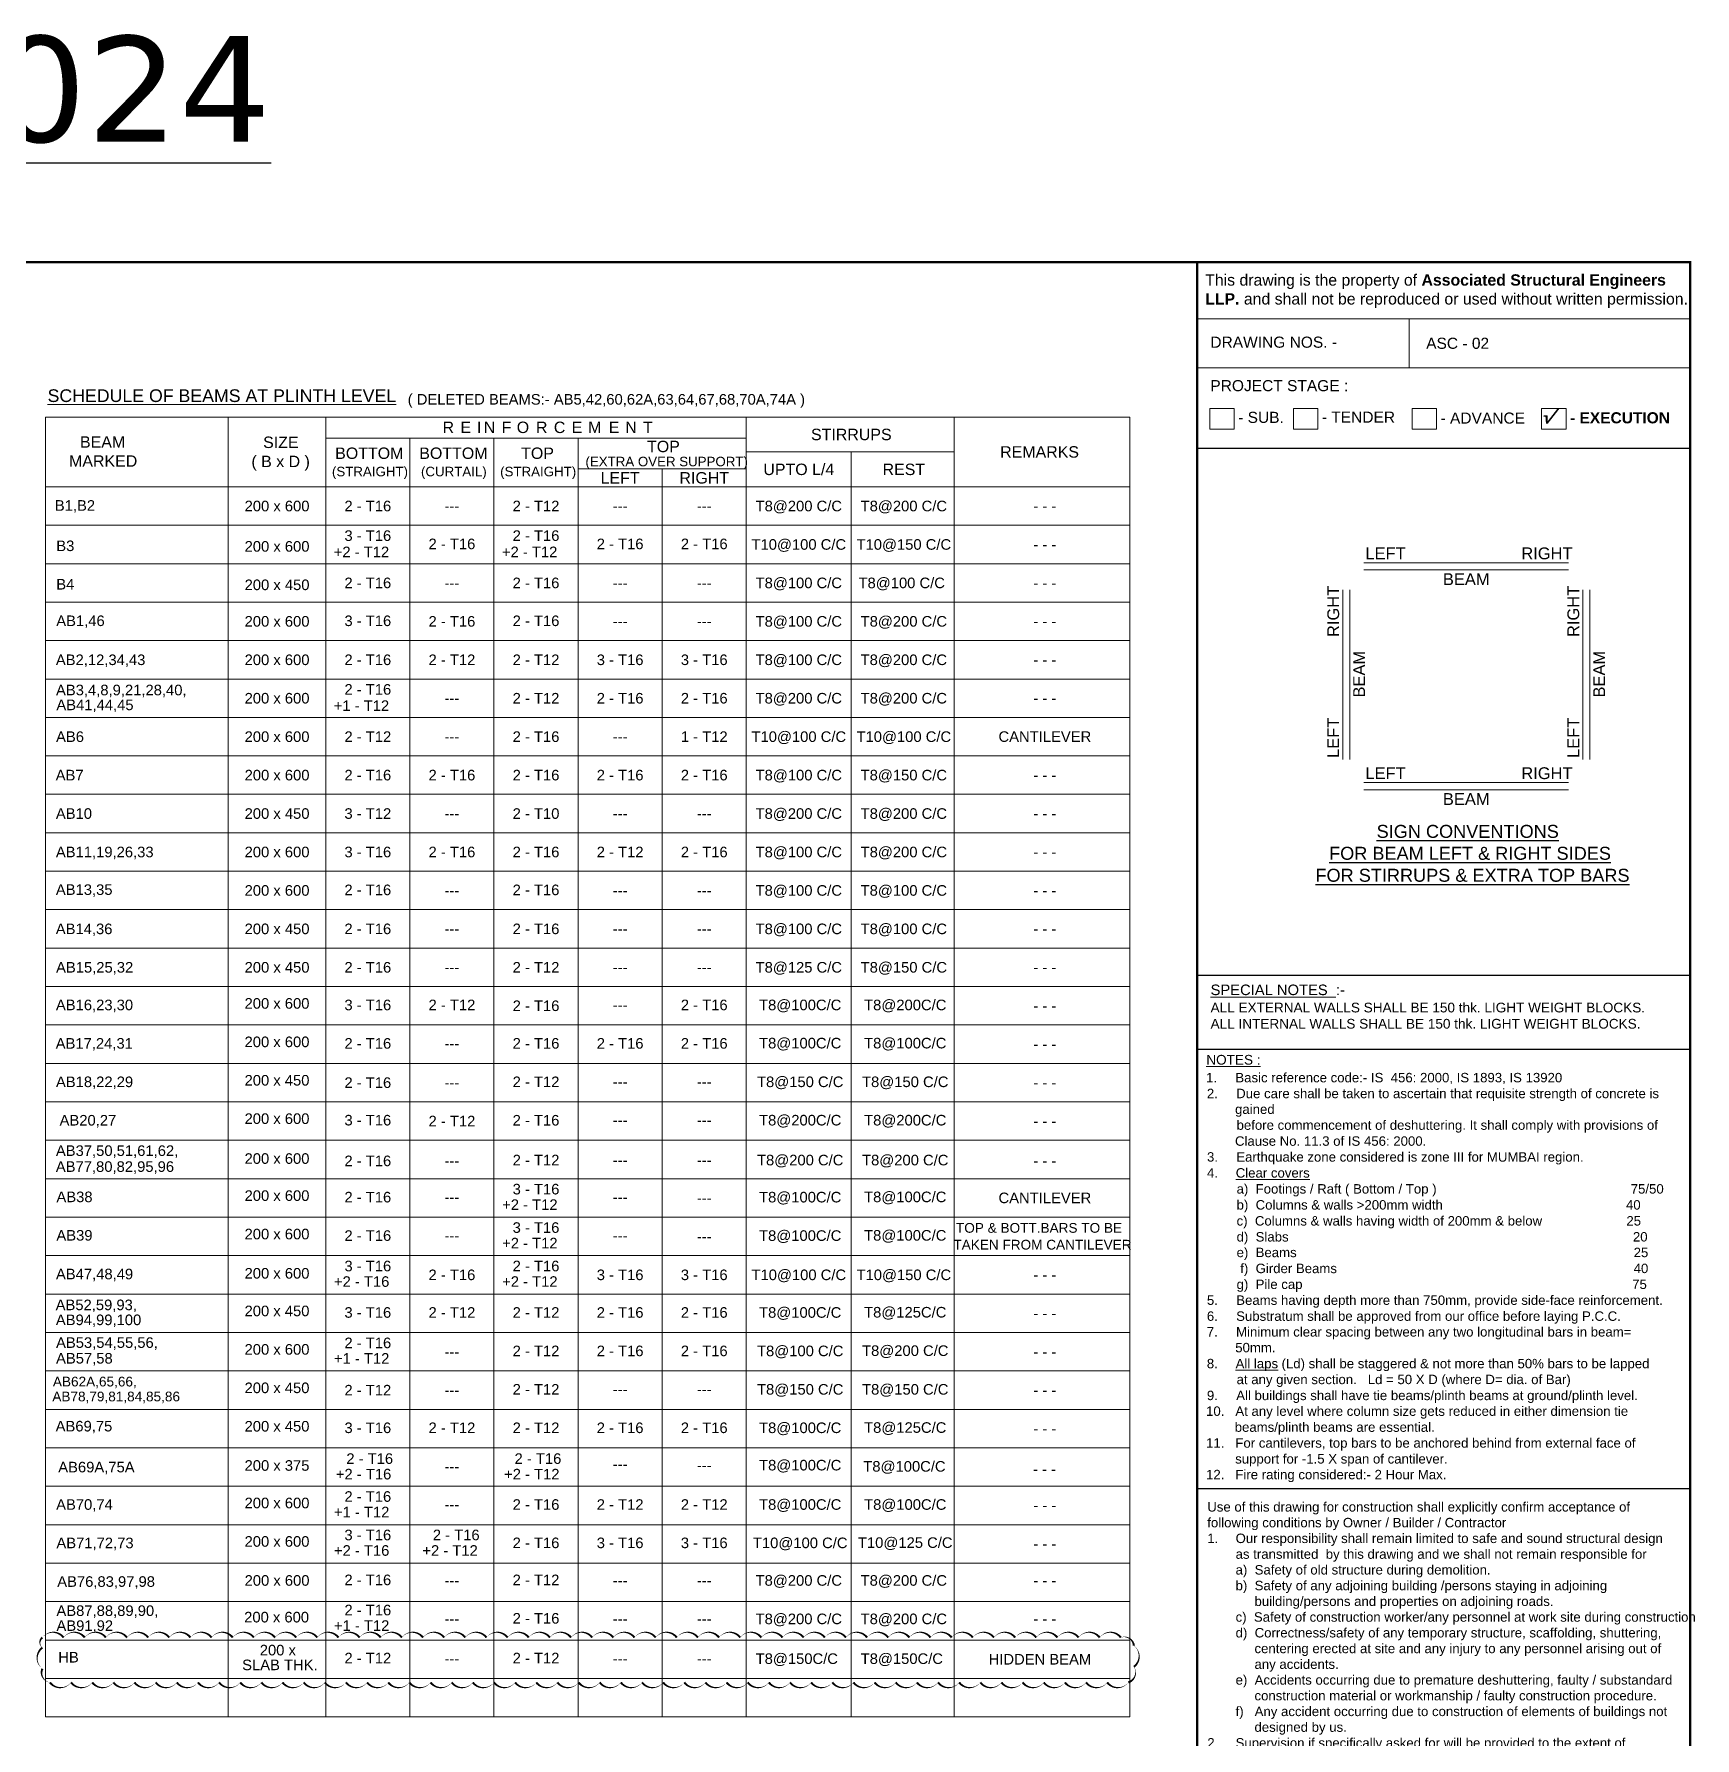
# Model space of a CAD drawing. Header units: metres. Extents: x 79516 to 173451, y -2110733 to -2039064.
# Drawn here: x 134179 to 173451, y -2079357 to -2039064 of the extents above; entities that cross this region are included whole.
import ezdxf
from ezdxf.enums import TextEntityAlignment as Align

# ---------------------------------------------------------------- set-up
doc = ezdxf.new("R2010")
doc.units = ezdxf.units.M
doc.header["$LTSCALE"] = 15
doc.header["$MEASUREMENT"] = 0
for name, color, linetype, lineweight in [('BEAM NO_ASC', 7, 'Continuous', 20), ('BEAM_ASC', 1, 'Continuous', 20), ('REVISION_ASC', 6, 'Continuous', 20), ('SCHEDULE LINE_ASC', 252, 'Continuous', 0), ('SCHEDULED BORDER_ASC', 4, 'Continuous', 18), ('TEXT HEADER_ASC', 7, 'Continuous', 25), ('TEXT NAMEPLATE_ASC', 7, 'Continuous', 20), ('TEXT SCHEDULE HEADER_ASC', 1, 'Continuous', 30), ('TEXT SCHEDULE_ASC', 7, 'Continuous', 5), ('VIEWPORT_ASC', 6, 'Continuous', 15)]:
    doc.layers.add(name, color=color, linetype=linetype, lineweight=lineweight)
doc.layers.add('BORDER_ASC', color=4, linetype='Continuous')
doc.styles.add('3 MM', font='verdana.ttf', dxfattribs={"height": 3})
doc.styles.add('BOLD ASC', font='swissb.ttf', dxfattribs={"height": 300})
doc.styles.add('SC-COL1', font='SansSerif')
doc.styles.add('STANDERD ASC', font='swiss.ttf', dxfattribs={"height": 250})

# ---------------------------------------------------------------- blocks, each defined once
blk = doc.blocks.new('SIGN CONVENTIONS')
at = {"layer": 'BEAM_ASC'}
for p, q in [((5928, 7641), (1588, 7641)), ((5928, 7491), (1588, 7491)), ((1138, 7069), (1138, 3470)), ((1288, 7069), (1288, 3470)), ((6228, 7069), (6228, 3470)), ((6378, 7069), (6378, 3470)), ((5928, 2979), (1588, 2979)), ((5928, 2829), (1588, 2829))]:
    blk.add_line(p, q, dxfattribs=at)
at = {"layer": 'BEAM NO_ASC', "style": 'STANDERD ASC'}
for s, rotation, p in [('LEFT', 0.0012, (2047, 7641)), ('RIGHT', 0.0012, (5469, 7641)), ('BEAM', 0.0012, (3758, 7093)), ('RIGHT', 90.0012, (1138, 6610)), ('RIGHT', 90.0012, (6228, 6610)), ('BEAM', 90.0012, (1686, 5279)), ('BEAM', 90.0012, (6776, 5279)), ('LEFT', 90.0012, (1138, 3929)), ('LEFT', 90.0012, (6228, 3929)), ('LEFT', 0.0012, (2047, 2979)), ('RIGHT', 0.0012, (5469, 2979)), ('BEAM', 0.0012, (3758, 2431))]:
    blk.add_text(s, height=250, rotation=rotation, dxfattribs=at).set_placement(p, align=Align.BOTTOM_CENTER)
at = {"layer": 'TEXT HEADER_ASC', "style": 'STANDERD ASC'}
for s, p in [('%%USIGN CONVENTIONS', (1858, 1808)), ('%%UFOR BEAM LEFT & RIGHT SIDES', (850, 1343)), ('%%UFOR STIRRUPS & EXTRA TOP BARS', (561, 877))]:
    blk.add_text(s, height=275, dxfattribs=at).set_placement(p)

msp = doc.modelspace()

# ---------------------------------------------------------------- linework, layer by layer
at = {"layer": 'BORDER_ASC', "color": 251, "lineweight": 5}
for p, q in [((173335.8, -2045798.1), (161683, -2045798.1)), ((166695.3, -2046956.5), (166695.3, -2045798.1)), ((173335.8, -2046956.5), (161683, -2046956.5))]:
    msp.add_line(p, q, dxfattribs=at)
at = {"layer": 'BORDER_ASC', "color": 4, "lineweight": -3}
for p, q in [((161683, -2048856.1), (173335.8, -2048856.1)), ((161683, -2061320.7), (173335.8, -2061320.7)), ((161683, -2063072.8), (173335.8, -2063072.8)), ((161683, -2073460.8), (173335.8, -2073460.8))]:
    msp.add_line(p, q, dxfattribs=at)
at = {"layer": 'BORDER_ASC', "color": 251, "lineweight": 5}
for points in [[(161979.4, -2047920.6), (162557, -2047920.6), (162557, -2048410.5), (161979.4, -2048410.5)], [(163957.3, -2047920.6), (164534.9, -2047920.6), (164534.9, -2048410.5), (163957.3, -2048410.5)], [(166764.3, -2047920.6), (167342, -2047920.6), (167342, -2048410.5), (166764.3, -2048410.5)], [(169825.9, -2047920.6), (170403.6, -2047920.6), (170403.6, -2048410.5), (169825.9, -2048410.5)]]:
    msp.add_lwpolyline(points, close=True, dxfattribs=at)
at = {"layer": 'REVISION_ASC'}
msp.add_lwpolyline([(134376.1, -2076983.7, 0, 50, -0.5), (134876.1, -2076983.7, 0, 50, -0.5), (135376.1, -2076983.7, 0, 50, -0.5), (135876.1, -2076983.7, 0, 50, -0.5), (136376.1, -2076983.7, 0, 50, -0.5), (136876.1, -2076983.7, 0, 50, -0.5), (137376.1, -2076983.7, 0, 50, -0.5), (137876.1, -2076983.7, 0, 50, -0.5), (138376.1, -2076983.7, 0, 50, -0.5), (138876.1, -2076983.7, 0, 50, -0.5), (139376.1, -2076983.7, 0, 50, -0.5), (139876.1, -2076983.7, 0, 50, -0.5), (140376.1, -2076983.7, 0, 50, -0.5), (140876.1, -2076983.7, 0, 50, -0.5), (141376.1, -2076983.7, 0, 50, -0.5), (141876.1, -2076983.7, 0, 50, -0.5), (142376.1, -2076983.7, 0, 50, -0.5), (142876.1, -2076983.7, 0, 50, -0.5), (143376.1, -2076983.7, 0, 50, -0.5), (143876.1, -2076983.7, 0, 50, -0.5), (144376.1, -2076983.7, 0, 50, -0.5), (144876.1, -2076983.7, 0, 50, -0.5), (145376.1, -2076983.7, 0, 50, -0.5), (145876.1, -2076983.7, 0, 50, -0.5), (146376.1, -2076983.7, 0, 50, -0.5), (146876.1, -2076983.7, 0, 50, -0.5), (147376.1, -2076983.7, 0, 50, -0.5), (147876.1, -2076983.7, 0, 50, -0.5), (148376.1, -2076983.7, 0, 50, -0.5), (148876.1, -2076983.7, 0, 50, -0.5), (149376.1, -2076983.7, 0, 50, -0.5), (149876.1, -2076983.7, 0, 50, -0.5), (150376.1, -2076983.7, 0, 50, -0.5), (150876.1, -2076983.7, 0, 50, -0.5), (151376.1, -2076983.7, 0, 50, -0.5), (151876.1, -2076983.7, 0, 50, -0.5), (152376.1, -2076983.7, 0, 50, -0.5), (152876.1, -2076983.7, 0, 50, -0.5), (153376.1, -2076983.7, 0, 50, -0.5), (153876.1, -2076983.7, 0, 50, -0.5), (154376.1, -2076983.7, 0, 50, -0.5), (154876.1, -2076983.7, 0, 50, -0.5), (155376.1, -2076983.7, 0, 50, -0.5), (155876.1, -2076983.7, 0, 50, -0.5), (156376.1, -2076983.7, 0, 50, -0.5), (156876.1, -2076983.7, 0, 50, -0.5), (157376.1, -2076983.7, 0, 50, -0.5), (157876.1, -2076983.7, 0, 50, -0.5), (158376.1, -2076983.7, 0, 50, -0.5), (158876.1, -2076983.7, 0, 50, -0.5), (159376.1, -2076983.7, 0, 50, -0.5), (159876.1, -2076983.7, 0, 50, -0.5), (160184.5, -2077175.3, 0, 50, -0.5), (160184.5, -2077675.3, 0, 50, -0.5), (160053.5, -2078044.3, 0, 50, -0.5), (159553.5, -2078044.3, 0, 50, -0.5), (159053.5, -2078044.3, 0, 50, -0.5), (158553.5, -2078044.3, 0, 50, -0.5), (158053.5, -2078044.3, 0, 50, -0.5), (157553.5, -2078044.3, 0, 50, -0.5), (157053.5, -2078044.3, 0, 50, -0.5), (156553.5, -2078044.3, 0, 50, -0.5), (156053.5, -2078044.3, 0, 50, -0.5), (155553.5, -2078044.3, 0, 50, -0.5), (155053.5, -2078044.3, 0, 50, -0.5), (154553.5, -2078044.3, 0, 50, -0.5), (154053.5, -2078044.3, 0, 50, -0.5), (153553.5, -2078044.3, 0, 50, -0.5), (153053.5, -2078044.3, 0, 50, -0.5), (152553.5, -2078044.3, 0, 50, -0.5), (152053.5, -2078044.3, 0, 50, -0.5), (151553.5, -2078044.3, 0, 50, -0.5), (151053.5, -2078044.3, 0, 50, -0.5), (150553.5, -2078044.3, 0, 50, -0.5), (150053.5, -2078044.3, 0, 50, -0.5), (149553.5, -2078044.3, 0, 50, -0.5), (149053.5, -2078044.3, 0, 50, -0.5), (148553.5, -2078044.3, 0, 50, -0.5), (148053.5, -2078044.3, 0, 50, -0.5), (147553.5, -2078044.3, 0, 50, -0.5), (147053.5, -2078044.3, 0, 50, -0.5), (146553.5, -2078044.3, 0, 50, -0.5), (146053.5, -2078044.3, 0, 50, -0.5), (145553.5, -2078044.3, 0, 50, -0.5), (145053.5, -2078044.3, 0, 50, -0.5), (144553.5, -2078044.3, 0, 50, -0.5), (144053.5, -2078044.3, 0, 50, -0.5), (143553.5, -2078044.3, 0, 50, -0.5), (143053.5, -2078044.3, 0, 50, -0.5), (142553.5, -2078044.3, 0, 50, -0.5), (142053.5, -2078044.3, 0, 50, -0.5), (141553.5, -2078044.3, 0, 50, -0.5), (141053.5, -2078044.3, 0, 50, -0.5), (140553.5, -2078044.3, 0, 50, -0.5), (140053.5, -2078044.3, 0, 50, -0.5), (139553.5, -2078044.3, 0, 50, -0.5), (139053.5, -2078044.3, 0, 50, -0.5), (138553.5, -2078044.3, 0, 50, -0.5), (138053.5, -2078044.3, 0, 50, -0.5), (137553.5, -2078044.3, 0, 50, -0.5), (137053.5, -2078044.3, 0, 50, -0.5), (136553.5, -2078044.3, 0, 50, -0.5), (136053.5, -2078044.3, 0, 50, -0.5), (135553.5, -2078044.3, 0, 50, -0.5), (135053.5, -2078044.3, 0, 50, -0.5), (134553.5, -2078044.3, 0, 50, -0.5), (134376.1, -2077721.7, 0, 50, -0.5), (134376.1, -2077221.7, 0, 50, -0.5)], format="xyseb", close=True, dxfattribs=at)
at = {"layer": 'SCHEDULE LINE_ASC'}
for p, q in [((138772.2, -2078860.8, -4047.6), (138772.2, -2048119.7, -4047.6)), ((141076.6, -2078860.8, -4047.6), (141076.6, -2048119.7, -4047.6)), ((151019.8, -2078860.8, -4047.6), (151019.8, -2048119.7, -4047.6)), ((155937.1, -2078860.8, -4047.6), (155937.1, -2048119.7, -4047.6)), ((141076.6, -2048616.9, -4047.6), (151019.8, -2048616.9, -4047.6)), ((143065.2, -2078860.8, -4047.6), (143065.2, -2048616.9, -4047.6)), ((145053.9, -2078860.8, -4047.6), (145053.9, -2048616.9, -4047.6)), ((147042.5, -2078860.8, -4047.6), (147042.5, -2048616.9, -4047.6)), ((147042.5, -2049346, -4047.6), (151019.8, -2049346, -4047.6)), ((149031.1, -2078860.8, -4047.6), (149031.1, -2049346, -4047.6)), ((151019.8, -2048944.8, -4047.6), (155937.1, -2048944.8, -4047.6)), ((153503.4, -2078860.8, -4047.6), (153503.4, -2048944.8, -4047.6)), ((134446.1, -2050679, -4047.6), (160091.6, -2050679, -4047.6)), ((134446.1, -2051588, -4047.6), (160091.6, -2051588, -4047.6)), ((134446.1, -2052497.1, -4047.6), (160091.6, -2052497.1, -4047.6)), ((134446.1, -2053406.2, -4047.6), (160091.6, -2053406.2, -4047.6)), ((134446.1, -2054315.3, -4047.6), (160091.6, -2054315.3, -4047.6)), ((134446.1, -2055224.4, -4047.6), (160091.6, -2055224.4, -4047.6)), ((134446.1, -2056133.5, -4047.6), (160091.6, -2056133.5, -4047.6)), ((134446.1, -2057042.6, -4047.6), (160091.6, -2057042.6, -4047.6)), ((134446.1, -2057951.7, -4047.6), (160091.6, -2057951.7, -4047.6)), ((134446.1, -2058860.8, -4047.6), (160091.6, -2058860.8, -4047.6)), ((134446.1, -2059769.9, -4047.6), (160091.6, -2059769.9, -4047.6)), ((134446.1, -2060679, -4047.6), (160091.6, -2060679, -4047.6)), ((134446.1, -2061588, -4047.6), (160091.6, -2061588, -4047.6)), ((134446.1, -2062497.1, -4047.6), (160091.6, -2062497.1, -4047.6)), ((134446.1, -2063406.2, -4047.6), (160091.6, -2063406.2, -4047.6)), ((134446.1, -2064315.3, -4047.6), (160091.6, -2064315.3, -4047.6)), ((134446.1, -2065224.4, -4047.6), (160091.6, -2065224.4, -4047.6)), ((134446.1, -2066133.5, -4047.6), (160091.6, -2066133.5, -4047.6)), ((134446.1, -2067042.6, -4047.6), (160091.6, -2067042.6, -4047.6)), ((134446.1, -2067951.7, -4047.6), (160091.6, -2067951.7, -4047.6)), ((134446.1, -2068860.8, -4047.6), (160091.6, -2068860.8, -4047.6)), ((134446.1, -2069769.9, -4047.6), (160091.6, -2069769.9, -4047.6)), ((134446.1, -2070679, -4047.6), (160091.6, -2070679, -4047.6)), ((134446.1, -2071588, -4047.6), (160091.6, -2071588, -4047.6)), ((134446.1, -2072497.1, -4047.6), (160091.6, -2072497.1, -4047.6)), ((134446.1, -2073406.2, -4047.6), (160091.6, -2073406.2, -4047.6)), ((134446.1, -2074315.3, -4047.6), (160091.6, -2074315.3, -4047.6)), ((134446.1, -2075224.4, -4047.6), (160091.6, -2075224.4, -4047.6)), ((134446.1, -2075224.4, -4047.6), (160091.6, -2075224.4, -4047.6)), ((134446.1, -2076133.5, -4047.6), (160091.6, -2076133.5, -4047.6)), ((134446.1, -2077042.6, -4047.6), (160091.6, -2077042.6, -4047.6)), ((134446.1, -2077951.7, -4047.6), (160091.6, -2077951.7, -4047.6))]:
    msp.add_line(p, q, dxfattribs=at)
at = {"layer": 'SCHEDULED BORDER_ASC'}
msp.add_line((134446.1, -2049769.9, -4047.6), (160091.6, -2049769.9, -4047.6), dxfattribs=at)
at = {"layer": 'SCHEDULED BORDER_ASC', "elevation": -4047.6}
msp.add_lwpolyline([(134446.1, -2078860.8), (160091.6, -2078860.8), (160091.6, -2048119.7), (134446.1, -2048119.7), (134446.1, -2078860.8)], close=True, dxfattribs=at)
at = {"layer": 'VIEWPORT_ASC', "const_width": 55.8}
for points in [[(173335.8, -2110704.2), (79543.7, -2110705.1), (79543.7, -2044459.6), (173335.8, -2044458.6)], [(161683, -2044458.6), (173335.8, -2044458.6), (173335.8, -2110704.2), (161683, -2110704.2)]]:
    msp.add_lwpolyline(points, close=True, dxfattribs=at)

# ---------------------------------------------------------------- block references
at = {"xscale": 1.1152449, "yscale": 1.1152449, "zscale": 1.1152449}
msp.add_blockref('SIGN CONVENTIONS', (163852.6, -2060088.3, -4514), dxfattribs=at)

# ---------------------------------------------------------------- texts
at = {"color": 4, "style": '3 MM'}
msp.add_text('%%UDATE-22.04.2024', height=2500, dxfattribs=at).set_placement((109663, -2041608.8))
at = {"layer": 'TEXT NAMEPLATE_ASC', "style": 'STANDERD ASC'}
for s, height, p in [('DRAWING NOS. -', 262.552, (161993.2, -2046480.9)), ('ASC - 02', 262.55, (167096.5, -2046507.1)), ('PROJECT STAGE :', 262.552, (161993.2, -2047508.9)), ('- SUB.', 262.55, (162650.5, -2048259.2)), ('- TENDER', 262.55, (164628.4, -2048254)), ('- ADVANCE', 262.55, (167435.4, -2048276.1))]:
    msp.add_text(s, height=height, dxfattribs=at).set_placement(p)
at = {"layer": 'TEXT NAMEPLATE_ASC', "color": 1, "style": 'BOLD ASC'}
msp.add_text('- EXECUTION', height=262.552, dxfattribs=at).set_placement((170497, -2048269.6))
at = {"layer": 'TEXT NAMEPLATE_ASC', "linetype": 'Continuous', "style": 'STANDERD ASC'}
for s, height, p in [('%%UNOTES :', 229.73, (161896.8, -2063434.8)), ('1.     Basic reference code:- IS  456: 2000, IS 1893, IS 13920', 223.167, (161891.3, -2063853.6)), ('2.     Due care shall be taken to ascertain that requisite strength of concrete is', 223.167, (161911, -2064228.9)), ('gained', 223.17, (162577, -2064600.8)), ('        before commencement of deshuttering. It shall comply with provisions of', 223.167, (161920.5, -2064976.1)), ('Clause No. 11.3 of IS 456: 2000.', 223.167, (162575.8, -2065353.8)), ('3.     Earthquake zone considered is zone III for MUMBAI region.', 223.167, (161913.4, -2065729.1)), ('4.     ', 223.17, (161912.8, -2066106.8)), ('%%UClear covers', 223.167, (162593.1, -2066106.8)), ('        a)  Footings / Raft ( Bottom / Top )                                                     75/50', 223.1669, (161920.5, -2066484.5)), ('        b)  Columns & walls >200mm width                                                  40', 223.167, (161920.5, -2066862.5)), ('        c)  Columns & walls having width of 200mm & below                       25', 223.167, (161920.5, -2067240.5)), ('        d)  Slabs                                                                                              20', 223.1669, (161920.5, -2067618.2)), ('        e)  Beams                                                                                            25', 223.1669, (161920.5, -2067988)), ('         f)  Girder Beams                                                                                 40', 223.1669, (161920.5, -2068365.7)), ('        g)  Pile cap                                                                                          75', 223.1669, (161920.5, -2068741)), ('5.     Beams having depth more than 750mm, provide side-face reinforcement.', 223.167, (161912.2, -2069116.3)), ('6.     Substratum shall be approved from our office before laying P.C.C.', 223.167, (161910.2, -2069494)), ('7.     Minimum clear spacing between any two longitudinal bars in beam=', 223.167, (161908.1, -2069865.9)), ('50mm.', 223.17, (162581.7, -2070237.9)), ('8.     ', 223.17, (161909.6, -2070615.9)), ('%%UAll laps', 223.167, (162589.9, -2070615.9)), (' (Ld) shall be staggered & not more than 50%%% bars to be lapped', 223.167, (163589.8, -2070615.9)), ('        at any given section.   Ld = 50 X D (where D= dia. of Bar)', 223.167, (161920.5, -2070991.2)), ('10.   At any level where column size gets reduced in either dimension tie', 223.167, (161891.3, -2071740.8)), ('9.     All buildings shall have tie beams/plinth beams at ground/plinth level.', 223.167, (161911.6, -2071368.9)), ('beams/plinth beams are essential.', 223.167, (162568.7, -2072118.5)), ('11.   For cantilevers, top bars to be anchored behind from external face of', 223.167, (161891.3, -2072493.8)), ('support for -1.5 X span of cantilever.', 223.167, (162580.3, -2072869.1)), ('12.   Fire rating considered:- 2 Hour Max.', 223.167, (161891.3, -2073241))]:
    msp.add_text(s, height=height, dxfattribs=at).set_placement(p)
at = {"layer": 'TEXT NAMEPLATE_ASC', "attachment_point": 1}
for s, insert, char_height, width, style in [('This drawing is the property of {\\fSwis721 BT|b1|i0|c0|p34;Associated Structural Engineers LLP.} and shall not be reproduced or used without written permission.', (161870.8, -2044744.6), 267.8029, 11504.736, 'STANDERD ASC'), ('{\\fSymbol|b1|i0|c2|p18;\\Q21;\\W1.4;\\C1;Ö}', (169806.7, -2047970.4), 298.055, 624.82, 'SC-COL1')]:
    msp.add_mtext(s, dxfattribs=dict(at, insert=insert, char_height=char_height, width=width, style=style))
at = {"layer": 'TEXT NAMEPLATE_ASC', "ltscale": 0.5, "attachment_point": 1, "style": 'STANDERD ASC'}
for s, insert, char_height, width in [('\\pxi-3,l3;{\\H1.0749x;\\LSPECIAL NOTES\\l  :-\\P\\H0.031012x;\\P\\H29.7x;ALL EXTERNAL WALLS SHALL BE 150 thk. LIGHT WEIGHT BLOCKS.\\PALL INTERNAL WALLS SHALL BE 150 thk. LIGHT WEIGHT BLOCKS.}', (161998.4, -2061541.5), 232.053, 11342.896), ("\\pxt3;Use of this drawing for construction shall explicitly confirm acceptance of following conditions by Owner / Builder / Contractor\\P\\pi-3,l3;1.^IOur responsibility shall remain limited to safe and sound structural design as transmitted  by this drawing and we shall not remain responsible for\\P\\pi-5,l5;^Ia)  Safety of old structure during demolition.\\P^Ib)  Safety of any adjoining building /persons staying in adjoining building/persons and properties on adjoining roads.\\P^Ic)  Safety of construction worker/any personnel at work site during construction\\P^Id)  Correctness/safety of any temporary structure, scaffolding, shuttering, centering erected at site and any injury to any personnel arising out of any accidents.\\P^Ie)  Accidents occurring due to premature deshuttering, faulty / substandard construction material or workmanship / faulty construction procedure.\\P^If)   Any accident occurring due to construction of elements of buildings not designed by us.\\P\\pi-3,l3;2.^ISupervision if specifically asked for will be provided to the extent of verification of reinforcement on site \\P3.^IAll structural concrete should be weigh batched, machine mixed & mechanically vibrated.\\P4.^IAny discrepancy between our drawing & Architects' drawing shall be brought to our notice before construction.\\P5.^IDrawing shall not be scaled written dimensions are to be followed.\\P6.^IThis drawing to be read along with other relevant drawings.", (161920.5, -2073781.9), 223.1691, 11025.338)]:
    msp.add_mtext(s, dxfattribs=dict(at, insert=insert, char_height=char_height, width=width))
at = {"layer": 'TEXT SCHEDULE HEADER_ASC', "lineweight": 13, "style": 'STANDERD ASC'}
msp.add_text('%%USCHEDULE OF BEAMS AT PLINTH LEVEL', height=300, dxfattribs=at).set_placement((134497.8, -2047764.8, -4047.6))
at = {"layer": 'TEXT SCHEDULE HEADER_ASC', "style": 'STANDERD ASC'}
for s, p in [('STIRRUPS', (153503.4, -2048532.2, -4047.6)), ('REMARKS', (157954.6, -2048944.8, -4047.6)), ('UPTO L/4', (152261.6, -2049357.3, -4047.6)), ('REST', (154745.2, -2049357.3, -4047.6)), ('LEFT', (148036.8, -2049558.1, -4047.6)), ('RIGHT', (150025.5, -2049558.1, -4047.6))]:
    msp.add_text(s, height=270, dxfattribs=at).set_placement(p, align=Align.MIDDLE_CENTER)
at = {"layer": 'TEXT SCHEDULE HEADER_ASC', "linetype": 'Continuous', "style": 'STANDERD ASC'}
for s, height, p in [('BEAM', 270, (135265, -2048845.5, -4047.6)), ('SIZE', 270, (139594.7, -2048852.5, -4047.6)), ('BOTTOM', 270, (141298.9, -2049110.7, -4047.6)), ('BOTTOM', 270, (143287.6, -2049110.7, -4047.6)), ('TOP', 270, (145696, -2049110.7, -4047.6)), ('TOP', 270, (148673.5, -2048950.9, -4047.6)), ('MARKED', 270, (135006.3, -2049295.5, -4047.6)), ('( B x D )', 270, (139318.2, -2049304.7, -4047.6)), ('(STRAIGHT)', 225, (141222.3, -2049521.5, -4047.6)), ('(CURTAIL)', 225, (143327.8, -2049521.5, -4047.6)), ('(STRAIGHT)', 225, (145199.6, -2049521.5, -4047.6)), ('(EXTRA OVER SUPPORT)', 224.991, (147216.7, -2049284.8, -4047.6))]:
    msp.add_text(s, height=height, dxfattribs=at).set_placement(p)
at = {"layer": 'TEXT SCHEDULE HEADER_ASC', "insert": (143838.2, -2048228.8, -4047.6), "char_height": 270, "width": 300, "attachment_point": 1, "style": 'STANDERD ASC'}
msp.add_mtext('{\\T1.55;REINFORCEMENT}', dxfattribs=at)
at = {"layer": 'TEXT SCHEDULE_ASC', "style": 'STANDERD ASC'}
for s, height, p in [('( DELETED BEAMS:- AB5,42,60,62A,63,64,67,68,70A,74A )', 250, (143014, -2047701.3, -4047.6)), ('B1,B2', 250, (134670.2, -2050211, -4047.6)), ('B3', 250, (134703.8, -2051165.3, -4047.6)), ('B4', 250, (134703.8, -2052074.4, -4047.6)), ('AB1,46', 250, (134703.8, -2052938.3, -4047.6)), ('AB2,12,34,43', 250, (134694.6, -2053860.8, -4047.6)), ('AB3,4,8,9,21,28,40,', 250, (134697.4, -2054575.9, -4047.6)), ('AB41,44,45', 250, (134706.2, -2054927.5, -4047.6)), ('AB6', 250, (134698.8, -2055679, -4047.6)), ('AB7', 250, (134690.4, -2056588, -4047.6)), ('AB10', 250, (134694.6, -2057497.1, -4047.6)), ('AB11,19,26,33', 250, (134694.6, -2058406.2, -4047.6)), ('AB13,35', 250, (134694.4, -2059296, -4047.6)), ('AB14,36', 250, (134692.5, -2060224.4, -4047.6)), ('AB15,25,32', 250, (134698.8, -2061133.5, -4047.6)), ('AB16,23,30', 250, (134695.4, -2062023.3, -4047.6)), ('AB17,24,31', 250, (134690.2, -2062932.3, -4047.6)), ('AB18,22,29', 250, (134696.5, -2063841.4, -4047.6)), ('AB20,27', 250, (134782.5, -2064750.5, -4047.6)), ('AB37,50,51,61,62,', 250, (134695.3, -2065469.2, -4047.6)), ('AB77,80,82,95,96', 250, (134693.6, -2065846, -4047.6)), ('AB38', 250, (134708, -2066562.5, -4047.6)), ('AB39', 250, (134706.7, -2067471.6, -4047.6)), ('AB47,48,49', 250, (134696.5, -2068386.9, -4047.6)), ('AB52,59,93,', 250, (134689, -2069116.6, -4047.6)), ('AB94,99,100', 250, (134694.1, -2069470, -4047.6)), ('AB53,54,55,56,', 250, (134698.6, -2070008.5, -4047.6)), ('AB57,58', 250, (134698.6, -2070379.6, -4047.6)), ('AB62A,65,66,', 230, (134623.8, -2070930.5, -4047.6)), ('AB78,79,81,84,85,86', 230, (134610.8, -2071283.2, -4047.6)), ('AB69,75', 250, (134689, -2071984.6, -4047.6)), ('AB69A,75A', 250, (134750.6, -2072952.4, -4047.6)), ('AB70,74', 250, (134700.7, -2073837.8, -4047.6)), ('AB71,72,73', 250, (134707, -2074746.8, -4047.6)), ('AB76,83,97,98', 250, (134726.8, -2075659.4, -4047.6)), ('AB87,88,89,90,', 250, (134708, -2076348.1, -4047.6)), ('AB91,92', 250, (134708, -2076702.4, -4047.6)), ('HB', 250, (134750.6, -2077449.1, -4047.6))]:
    msp.add_text(s, height=height, dxfattribs=at).set_placement(p, align=Align.MIDDLE_LEFT)
for s, p in [('200 x 600', (139924.4, -2050224.4, -4047.6)), ('2 - T16', (142070.9, -2050224.4, -4047.6)), ('2 - T12', (146048.2, -2050224.4, -4047.6)), ('T8@200 C/C', (152261.6, -2050224.4, -4047.6)), ('T8@200 C/C', (154745.2, -2050224.4, -4047.6)), ('---', (144059.5, -2050224.4, -4047.6)), ('---', (148036.8, -2050224.4, -4047.6)), ('---', (150025.5, -2050224.4, -4047.6)), ('3 - T16', (142070.9, -2050924.7, -4047.6)), ('2 - T16', (146048.2, -2050924.7, -4047.6)), ('200 x 600', (139924.4, -2051178.7, -4047.6)), ('+2 - T12', (141920.1, -2051309.7, -4047.6)), ('2 - T16', (144059.5, -2051120.6, -4047.6)), ('+2 - T12', (145897.4, -2051309.7, -4047.6)), ('2 - T16', (148036.8, -2051120.6, -4047.6)), ('2 - T16', (150025.5, -2051120.6, -4047.6)), ('T10@100 C/C', (152261.6, -2051133.5, -4047.6)), ('T10@150 C/C', (154745.2, -2051133.5, -4047.6)), ('200 x 450', (139924.4, -2052087.8, -4047.6)), ('2 - T16', (142070.9, -2052042.6, -4047.6)), ('---', (144059.5, -2052042.6, -4047.6)), ('2 - T16', (146048.2, -2052042.6, -4047.6)), ('---', (148036.8, -2052042.6, -4047.6)), ('---', (150025.5, -2052042.6, -4047.6)), ('T8@100 C/C', (152261.6, -2052042.6, -4047.6)), ('T8@100 C/C', (154695.2, -2052042.6, -4047.6)), ('200 x 600', (139924.4, -2052951.7, -4047.6)), ('3 - T16', (142070.9, -2052938.8, -4047.6)), ('2 - T16', (144059.5, -2052951.7, -4047.6)), ('2 - T16', (146048.2, -2052938.8, -4047.6)), ('---', (148036.8, -2052951.7, -4047.6)), ('---', (150025.5, -2052951.7, -4047.6)), ('T8@100 C/C', (152261.6, -2052951.7, -4047.6)), ('T8@200 C/C', (154745.2, -2052951.7, -4047.6)), ('200 x 600', (139924.4, -2053860.8, -4047.6)), ('2 - T16', (142070.9, -2053860.8, -4047.6)), ('2 - T12', (144059.5, -2053860.8, -4047.6)), ('2 - T12', (146048.2, -2053860.8, -4047.6)), ('3 - T16', (148036.8, -2053860.8, -4047.6)), ('3 - T16', (150025.5, -2053860.8, -4047.6)), ('T8@100 C/C', (152261.6, -2053860.8, -4047.6)), ('T8@200 C/C', (154745.2, -2053860.8, -4047.6)), ('2 - T16', (142070.9, -2054561, -4047.6)), ('200 x 600', (139924.4, -2054769.9, -4047.6)), ('+1 - T12', (141920.1, -2054946, -4047.6)), ('---', (144059.5, -2054769.9, -4047.6)), ('2 - T12', (146048.2, -2054769.9, -4047.6)), ('2 - T16', (148036.8, -2054769.9, -4047.6)), ('2 - T16', (150025.5, -2054769.9, -4047.6)), ('T8@200 C/C', (152261.6, -2054769.9, -4047.6)), ('T8@200 C/C', (154745.2, -2054769.9, -4047.6)), ('200 x 600', (139924.4, -2055679, -4047.6)), ('2 - T12', (142070.9, -2055679, -4047.6)), ('---', (144059.5, -2055679, -4047.6)), ('2 - T16', (146048.2, -2055679, -4047.6)), ('---', (148036.8, -2055679, -4047.6)), ('1 - T12', (150025.5, -2055679, -4047.6)), ('T10@100 C/C', (152261.6, -2055679, -4047.6)), ('T10@100 C/C', (154745.2, -2055679, -4047.6)), ('200 x 600', (139924.4, -2056588, -4047.6)), ('2 - T16', (142070.9, -2056588, -4047.6)), ('2 - T16', (144059.5, -2056588, -4047.6)), ('2 - T16', (146048.2, -2056588, -4047.6)), ('2 - T16', (148036.8, -2056588, -4047.6)), ('2 - T16', (150025.5, -2056588, -4047.6)), ('T8@100 C/C', (152261.6, -2056588, -4047.6)), ('T8@150 C/C', (154745.2, -2056588, -4047.6)), ('200 x 450', (139924.4, -2057497.1, -4047.6)), ('3 - T12', (142070.9, -2057497.1, -4047.6)), ('2 - T10', (146048.2, -2057497.1, -4047.6)), ('T8@200 C/C', (152261.6, -2057497.1, -4047.6)), ('T8@200 C/C', (154745.2, -2057497.1, -4047.6)), ('---', (144059.5, -2057497.1, -4047.6)), ('---', (148036.8, -2057497.1, -4047.6)), ('---', (150025.5, -2057497.1, -4047.6)), ('200 x 600', (139924.4, -2058406.2, -4047.6)), ('3 - T16', (142070.9, -2058406.2, -4047.6)), ('2 - T16', (144059.5, -2058406.2, -4047.6)), ('2 - T16', (146048.2, -2058406.2, -4047.6)), ('2 - T12', (148036.8, -2058406.2, -4047.6)), ('2 - T16', (150025.5, -2058406.2, -4047.6)), ('T8@100 C/C', (152261.6, -2058406.2, -4047.6)), ('T8@200 C/C', (154745.2, -2058406.2, -4047.6)), ('200 x 600', (139924.4, -2059315.3, -4047.6)), ('2 - T16', (142070.9, -2059302.4, -4047.6)), ('---', (144059.5, -2059315.3, -4047.6)), ('2 - T16', (146048.2, -2059302.4, -4047.6)), ('---', (148036.8, -2059315.3, -4047.6)), ('---', (150025.5, -2059315.3, -4047.6)), ('T8@100 C/C', (152261.6, -2059315.3, -4047.6)), ('T8@100 C/C', (154745.2, -2059315.3, -4047.6)), ('200 x 450', (139924.4, -2060224.4, -4047.6)), ('2 - T16', (142070.9, -2060224.4, -4047.6)), ('2 - T16', (146048.2, -2060224.4, -4047.6)), ('T8@100 C/C', (152261.6, -2060224.4, -4047.6)), ('T8@100 C/C', (154745.2, -2060224.4, -4047.6)), ('---', (144059.5, -2060224.4, -4047.6)), ('---', (148036.8, -2060224.4, -4047.6)), ('---', (150025.5, -2060224.4, -4047.6)), ('200 x 450', (139924.4, -2061133.5, -4047.6)), ('2 - T16', (142070.9, -2061133.5, -4047.6)), ('2 - T12', (146048.2, -2061133.5, -4047.6)), ('T8@125 C/C', (152261.6, -2061133.5, -4047.6)), ('T8@150 C/C', (154745.2, -2061133.5, -4047.6)), ('---', (144059.5, -2061133.5, -4047.6)), ('---', (148036.8, -2061133.5, -4047.6)), ('---', (150025.5, -2061133.5, -4047.6)), ('200 x 600', (139923.3, -2061987.2, -4047.6)), ('3 - T16', (142070.9, -2062023.3, -4047.6)), ('2 - T12', (144059.5, -2062023.3, -4047.6)), ('2 - T16', (146048.2, -2062042.6, -4047.6)), ('---', (148036.8, -2062023.3, -4047.6)), ('2 - T16', (150025.5, -2062023.3, -4047.6)), ('T8@100C/C', (152294.9, -2062023.3, -4047.6)), ('T8@200C/C', (154778.5, -2062023.3, -4047.6)), ('200 x 600', (139923.3, -2062896.3, -4047.6)), ('2 - T16', (142070.9, -2062932.3, -4047.6)), ('---', (144059.5, -2062932.3, -4047.6)), ('2 - T16', (146048.2, -2062932.3, -4047.6)), ('2 - T16', (148036.8, -2062932.3, -4047.6)), ('2 - T16', (150025.5, -2062932.3, -4047.6)), ('T8@100C/C', (152294.9, -2062926.5, -4047.6)), ('T8@100C/C', (154778.5, -2062926.5, -4047.6)), ('200 x 450', (139923.3, -2063805.3, -4047.6)), ('2 - T16', (142070.9, -2063860.8, -4047.6)), ('2 - T12', (146048.2, -2063841.4, -4047.6)), ('T8@150 C/C', (152294.9, -2063841.4, -4047.6)), ('T8@150 C/C', (154778.5, -2063841.4, -4047.6)), ('---', (144059.5, -2063860.8, -4047.6)), ('---', (148036.8, -2063841.4, -4047.6)), ('---', (150025.5, -2063841.4, -4047.6)), ('200 x 600', (139923.3, -2064712.5, -4047.6)), ('3 - T16', (142070.9, -2064748.6, -4047.6)), ('2 - T12', (144059.5, -2064769.9, -4047.6)), ('2 - T16', (146048.2, -2064750.5, -4047.6)), ('T8@200C/C', (152294.9, -2064748.6, -4047.6)), ('T8@200C/C', (154778.5, -2064748.6, -4047.6)), ('---', (148036.8, -2064748.6, -4047.6)), ('---', (150025.5, -2064748.6, -4047.6)), ('200 x 600', (139923.3, -2065655.9, -4047.6)), ('2 - T16', (142070.9, -2065711.3, -4047.6)), ('---', (144059.5, -2065711.3, -4047.6)), ('2 - T12', (146048.2, -2065692, -4047.6)), ('---', (148036.8, -2065692, -4047.6)), ('---', (150025.5, -2065692, -4047.6)), ('T8@200 C/C', (152294.9, -2065692, -4047.6)), ('T8@200 C/C', (154778.5, -2065692, -4047.6)), ('3 - T16', (146048.2, -2066379.2, -4047.6)), ('200 x 600', (139923.3, -2066532.6, -4047.6)), ('2 - T16', (142070.9, -2066568.7, -4047.6)), ('---', (144059.5, -2066568.7, -4047.6)), ('+2 - T12', (145902.4, -2066746.5, -4047.6)), ('---', (148036.8, -2066568.7, -4047.6)), ('---', (150025.5, -2066588, -4047.6)), ('T8@100C/C', (152294.9, -2066568.7, -4047.6)), ('T8@100C/C', (154778.5, -2066562.9, -4047.6)), ('200 x 600', (139923.3, -2067441.7, -4047.6)), ('2 - T16', (142070.9, -2067477.8, -4047.6)), ('3 - T16', (146048.2, -2067288.3, -4047.6)), ('T8@100C/C', (152294.9, -2067477.8, -4047.6)), ('T8@100C/C', (154778.5, -2067472, -4047.6)), ('---', (144059.5, -2067477.8, -4047.6)), ('+2 - T12', (145902.4, -2067655.6, -4047.6)), ('---', (148036.8, -2067477.8, -4047.6)), ('---', (150025.5, -2067497.1, -4047.6)), ('200 x 600', (139923.3, -2068370.1, -4047.6)), ('3 - T16', (142070.9, -2068197.4, -4047.6)), ('2 - T16', (144059.5, -2068406.2, -4047.6)), ('2 - T16', (146048.2, -2068197.4, -4047.6)), ('3 - T16', (148036.8, -2068406.2, -4047.6)), ('3 - T16', (150025.5, -2068406.2, -4047.6)), ('T10@100 C/C', (152261.6, -2068406.2, -4047.6)), ('T10@150 C/C', (154745.2, -2068406.2, -4047.6)), ('+2 - T16', (141925.2, -2068564.7, -4047.6)), ('+2 - T12', (145902.4, -2068564.7, -4047.6)), ('200 x 450', (139923.3, -2069259.9, -4047.6)), ('3 - T16', (142070.9, -2069296, -4047.6)), ('2 - T12', (144059.5, -2069296, -4047.6)), ('2 - T12', (146048.2, -2069296, -4047.6)), ('2 - T16', (148036.8, -2069296, -4047.6)), ('2 - T16', (150025.5, -2069296, -4047.6)), ('T8@100C/C', (152294.9, -2069296, -4047.6)), ('T8@125C/C', (154778.5, -2069290.2, -4047.6)), ('2 - T16', (142070.9, -2070015.6, -4047.6)), ('200 x 600', (139923.3, -2070169, -4047.6)), ('+1 - T12', (141925.2, -2070382.9, -4047.6)), ('---', (144059.5, -2070224.4, -4047.6)), ('2 - T12', (146048.2, -2070205.1, -4047.6)), ('2 - T16', (148036.8, -2070205.1, -4047.6)), ('2 - T16', (150025.5, -2070205.1, -4047.6)), ('T8@100 C/C', (152294.9, -2070205.1, -4047.6)), ('T8@200 C/C', (154778.5, -2070199.3, -4047.6)), ('200 x 450', (139923.3, -2071078.1, -4047.6)), ('2 - T12', (142070.9, -2071133.5, -4047.6)), ('2 - T12', (146048.2, -2071114.2, -4047.6)), ('T8@150 C/C', (152294.9, -2071114.2, -4047.6)), ('T8@150 C/C', (154778.5, -2071114.2, -4047.6)), ('---', (144059.5, -2071133.5, -4047.6)), ('---', (148036.8, -2071114.2, -4047.6)), ('---', (150025.5, -2071114.2, -4047.6)), ('200 x 450', (139923.3, -2071987.2, -4047.6)), ('3 - T16', (142070.9, -2072023.3, -4047.6)), ('2 - T12', (144059.5, -2072023.3, -4047.6)), ('2 - T12', (146048.2, -2072023.3, -4047.6)), ('2 - T16', (148036.8, -2072023.3, -4047.6)), ('2 - T16', (150025.5, -2072023.3, -4047.6)), ('T8@100C/C', (152294.9, -2072023.3, -4047.6)), ('T8@125C/C', (154778.5, -2072017.4, -4047.6)), ('2 - T16', (142116.1, -2072751.8, -4047.6)), ('2 - T16', (146093.4, -2072751.8, -4047.6)), ('200 x 375', (139923.3, -2072914.4, -4047.6)), ('+2 - T16', (141970.4, -2073119.1, -4047.6)), ('---', (144059.5, -2072937.9, -4047.6)), ('+2 - T12', (145947.7, -2073119.1, -4047.6)), ('---', (148036.8, -2072880.3, -4047.6)), ('---', (150025.5, -2072910.4, -4047.6)), ('T8@100C/C', (152294.9, -2072906.8, -4047.6)), ('T8@100C/C', (154759.7, -2072935.4, -4047.6)), ('2 - T16', (142070.9, -2073648.2, -4047.6)), ('200 x 600', (139923.3, -2073801.7, -4047.6)), ('+1 - T12', (141925.2, -2074015.5, -4047.6)), ('---', (144059.5, -2073837.8, -4047.6)), ('2 - T16', (146048.2, -2073837.8, -4047.6)), ('2 - T12', (148036.8, -2073837.8, -4047.6)), ('2 - T12', (150025.5, -2073837.8, -4047.6)), ('T8@100C/C', (152294.9, -2073837.8, -4047.6)), ('T8@100C/C', (154778.5, -2073837.8, -4047.6)), ('200 x 600', (139923.3, -2074710.8, -4047.6)), ('3 - T16', (142070.9, -2074557.3, -4047.6)), ('2 - T16', (144161.3, -2074557.3, -4047.6)), ('2 - T16', (146048.2, -2074744.6, -4047.6)), ('3 - T16', (148036.8, -2074744.6, -4047.6)), ('3 - T16', (150025.5, -2074744.6, -4047.6)), ('T10@100 C/C', (152294.9, -2074744.6, -4047.6)), ('T10@125 C/C', (154778.5, -2074738.8, -4047.6)), ('+2 - T16', (141925.2, -2074924.6, -4047.6)), ('+2 - T12', (144015.5, -2074924.6, -4047.6)), ('200 x 600', (139924.4, -2075633.2, -4047.6)), ('2 - T16', (142070.9, -2075620.3, -4047.6)), ('2 - T12', (146048.2, -2075620.3, -4047.6)), ('T8@200 C/C', (152261.6, -2075633.2, -4047.6)), ('T8@200 C/C', (154745.2, -2075633.2, -4047.6)), ('---', (144059.5, -2075633.2, -4047.6)), ('---', (148036.8, -2075633.2, -4047.6)), ('---', (150025.5, -2075633.2, -4047.6)), ('2 - T16', (142070.9, -2076333.5, -4047.6)), ('200 x 600', (139914, -2076500.8, -4047.6)), ('+1 - T12', (141925.2, -2076700.8, -4047.6)), ('---', (144059.5, -2076542.3, -4047.6)), ('2 - T16', (146048.2, -2076529.4, -4047.6)), ('---', (148036.8, -2076542.3, -4047.6)), ('---', (150025.5, -2076542.3, -4047.6)), ('T8@200 C/C', (152261.6, -2076542.3, -4047.6)), ('T8@200 C/C', (154745.2, -2076542.3, -4047.6)), ('SLAB THK.', (139991.6, -2077630.2, -4047.6)), ('200 x ', (139991.6, -2077280.6, -4047.6)), ('2 - T12', (142070.9, -2077469.1, -4047.6)), ('---', (144059.5, -2077482, -4047.6)), ('2 - T12', (146048.2, -2077469.1, -4047.6)), ('---', (148036.8, -2077482, -4047.6)), ('---', (150025.5, -2077482, -4047.6)), ('T8@150C/C', (152214, -2077483.2, -4047.6)), ('T8@150C/C', (154697.6, -2077483.2, -4047.6))]:
    msp.add_text(s, height=250, dxfattribs=at).set_placement(p, align=Align.MIDDLE_CENTER)
at = {"layer": 'TEXT SCHEDULE_ASC', "attachment_point": 5, "style": 'STANDERD ASC'}
for s, insert, char_height in [('\\pxqc;- - -', (158080.3, -2050224.4, -4047.6), 250), ('\\pxqc;- - -', (158080.3, -2051133.5, -4047.6), 250), ('\\pxqc;- - -', (158080.3, -2052042.6, -4047.6), 250), ('\\pxqc;- - -', (158080.3, -2052951.7, -4047.6), 250), ('\\pxqc;- - -', (158080.3, -2053860.8, -4047.6), 250), ('\\pxqc;- - -', (158080.3, -2054769.9, -4047.6), 250), ('\\pxqc;CANTILEVER', (158080.3, -2055679, -4047.6), 250), ('\\pxqc;- - -', (158080.3, -2056588, -4047.6), 250), ('\\pxqc;- - -', (158080.3, -2057497.1, -4047.6), 250), ('\\pxqc;- - -', (158080.3, -2057497.1, -4047.6), 250), ('\\pxqc;- - -', (158080.3, -2058406.2, -4047.6), 250), ('\\pxqc;- - -', (158080.3, -2059315.3, -4047.6), 250), ('\\pxqc;- - -', (158080.3, -2060224.4, -4047.6), 250), ('\\pxqc;- - -', (158080.3, -2061133.5, -4047.6), 250), ('\\pxqc;- - -', (158080.3, -2062042.6, -4047.6), 250), ('\\pxqc;- - -', (158080.3, -2062951.7, -4047.6), 250), ('\\pxqc;- - -', (158080.3, -2063860.8, -4047.6), 250), ('\\pxqc;- - -', (158080.3, -2064769.9, -4047.6), 250), ('\\pxqc;- - -', (158080.3, -2065711.3, -4047.6), 250), ('\\pxqc;CANTILEVER', (158080.3, -2066588, -4047.6), 250), ('\\pxqc;TOP & BOTT.BARS TO BE', (157941.4, -2067297.5, -4047.6), 230), ('\\pxqc; TAKEN FROM CANTILEVER', (157978.8, -2067694.7, -4047.6), 230), ('\\pxqc;- - -', (158080.3, -2068406.2, -4047.6), 250), ('\\pxqc;- - -', (158080.3, -2069315.3, -4047.6), 250), ('\\pxqc;- - -', (158080.3, -2070226.6, -4047.6), 250), ('\\pxqc;- - -', (158080.3, -2071133.5, -4047.6), 250), ('\\pxqc;- - -', (158080.3, -2072042.6, -4047.6), 250), ('\\pxqc;- - -', (158068.7, -2073000.5, -4047.6), 250), ('\\pxqc;- - -', (158080.3, -2073857.1, -4047.6), 250), ('\\pxqc;- - -', (158080.3, -2074766.2, -4047.6), 250), ('\\pxqc;- - -', (158080.3, -2075633.2, -4047.6), 250), ('\\pxqc;- - -', (158080.3, -2076542.3, -4047.6), 250), ('\\pxqc;HIDDEN BEAM', (157963.1, -2077497.8, -4047.6), 250)]:
    msp.add_mtext(s, dxfattribs=dict(at, insert=insert, char_height=char_height))

doc.saveas('drawing.dxf')
